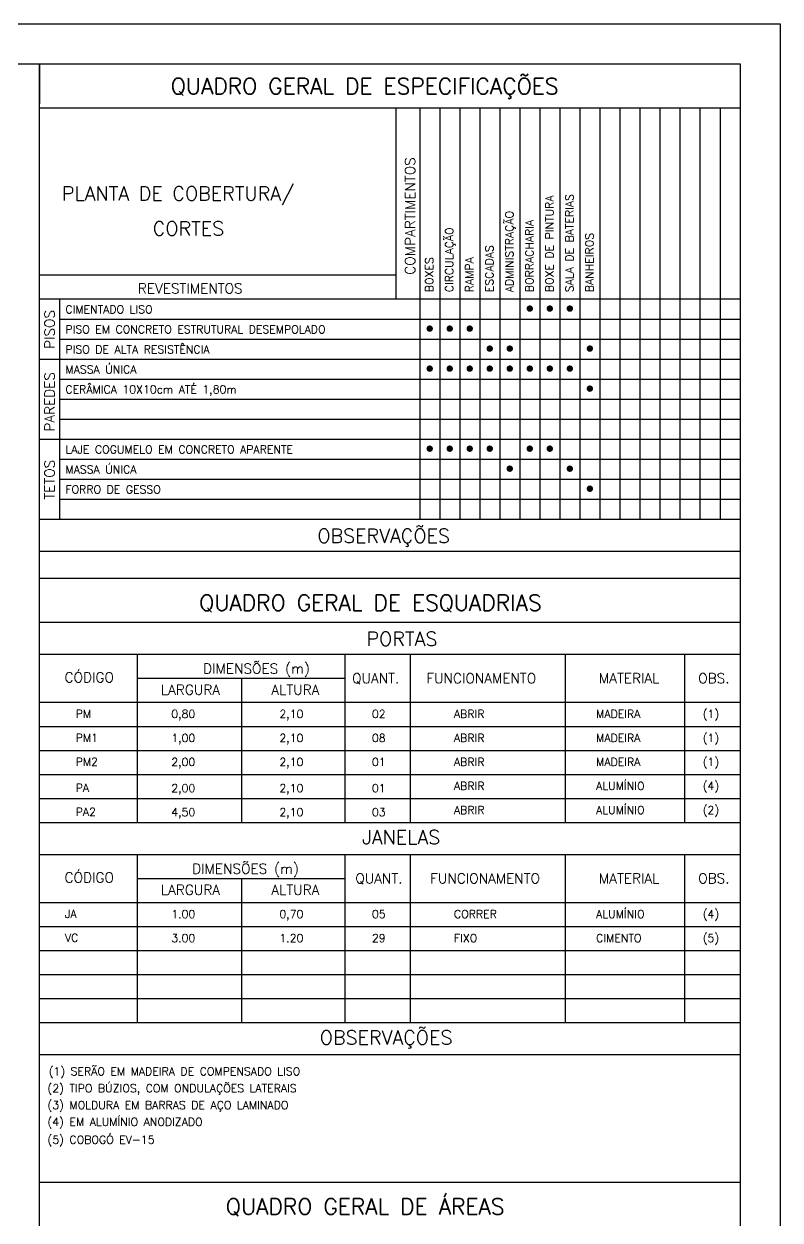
# Model space of a CAD drawing. Header units: millimetres. Extents: x 682 to 1119, y 341 to 434.
# Drawn here: x 1100.43 to 1119.31, y 394.74 to 424.63 of the extents above; entities that cross this region are included whole.
import ezdxf

# ---------------------------------------------------------------- set-up
doc = ezdxf.new("R2010")
doc.units = ezdxf.units.MM
for name, color, linetype in [('AR-CARIMBO-002-C', 2, 'Continuous'), ('AR-INDICAÇÕES_GRÁFICAS-002-C', 2, 'Continuous'), ('AR-MARGEM_ESPECIFAÇÕES_002-C', 2, 'Continuous'), ('AR-MARGEM_EXTERNA-002-C', 2, 'Continuous'), ('AR-MARGEM_INTERNA-005-C', 5, 'Continuous'), ('AR-TEXTOS_ALTURA_2_0MM-002-C', 2, 'Continuous'), ('AR-TEXTOS_ALTURA_2_5MM-003C', 3, 'Continuous'), ('AR-TEXTOS_ALTURA_3_5MM-004C', 4, 'Continuous'), ('AR-TEXTOS_ALTURA_6_0MM-005-C', 5, 'Continuous'), ('PENA_2', 2, 'Continuous'), ('PENA_6', 5, 'Continuous')]:
    doc.layers.add(name, color=color, linetype=linetype)
doc.styles.add('R140', font='SIMPLEX.SHX', dxfattribs={"height": 0.35})
doc.styles.add('R80', font='simplex.shx', dxfattribs={"height": 0.1})
doc.styles.add('T50', font='simplex.shx', dxfattribs={"height": 0.5})

msp = doc.modelspace()

# ---------------------------------------------------------------- linework, layer by layer
at = {"layer": 'AR-CARIMBO-002-C', "ltscale": 2}
msp.add_line((1100.811, 345.29), (1100.811, 423.627), dxfattribs=at)
at = {"layer": 'AR-INDICAÇÕES_GRÁFICAS-002-C', "ltscale": 2, "const_width": 0.08}
for points in [[(1113.02, 417.514, 1), (1113.1, 417.514, 1)], [(1113.52, 417.514, 1), (1113.6, 417.514, 1)], [(1114.02, 417.514, 1), (1114.1, 417.514, 1)], [(1110.52, 417.014, 1), (1110.6, 417.014, 1)], [(1111.02, 417.014, 1), (1111.1, 417.014, 1)], [(1111.52, 417.014, 1), (1111.6, 417.014, 1)], [(1112.02, 416.514, 1), (1112.1, 416.514, 1)], [(1112.52, 416.514, 1), (1112.6, 416.514, 1)], [(1114.52, 416.514, 1), (1114.6, 416.514, 1)], [(1110.52, 416.014, 1), (1110.6, 416.014, 1)], [(1111.02, 416.014, 1), (1111.1, 416.014, 1)], [(1111.52, 416.014, 1), (1111.6, 416.014, 1)], [(1112.02, 416.014, 1), (1112.1, 416.014, 1)], [(1112.52, 416.014, 1), (1112.6, 416.014, 1)], [(1112.52, 416.014, 1), (1112.6, 416.014, 1)], [(1113.02, 416.014, 1), (1113.1, 416.014, 1)], [(1113.52, 416.014, 1), (1113.6, 416.014, 1)], [(1114.02, 416.014, 1), (1114.1, 416.014, 1)], [(1114.52, 415.514, 1), (1114.6, 415.514, 1)], [(1110.52, 414.014, 1), (1110.6, 414.014, 1)], [(1111.02, 414.014, 1), (1111.1, 414.014, 1)], [(1111.52, 414.014, 1), (1111.6, 414.014, 1)], [(1112.02, 414.014, 1), (1112.1, 414.014, 1)], [(1113.02, 414.014, 1), (1113.1, 414.014, 1)], [(1113.52, 414.014, 1), (1113.6, 414.014, 1)], [(1112.52, 413.514, 1), (1112.6, 413.514, 1)], [(1114.02, 413.514, 1), (1114.1, 413.514, 1)], [(1114.52, 413.014, 1), (1114.6, 413.014, 1)]]:
    msp.add_lwpolyline(points, format="xyb", close=True, dxfattribs=at)
at = {"layer": 'AR-MARGEM_ESPECIFAÇÕES_002-C', "ltscale": 2}
for p, q in [((1109.711, 422.527), (1109.711, 417.754)), ((1110.311, 422.527), (1110.311, 412.254)), ((1110.811, 422.527), (1110.811, 412.254)), ((1111.311, 422.527), (1111.311, 412.254)), ((1111.811, 422.527), (1111.811, 412.254)), ((1112.311, 422.527), (1112.311, 412.254)), ((1112.811, 422.527), (1112.811, 412.254)), ((1113.311, 422.527), (1113.311, 412.254)), ((1113.811, 422.527), (1113.811, 412.254)), ((1114.311, 422.527), (1114.311, 412.254)), ((1114.811, 422.527), (1114.811, 412.254)), ((1115.311, 422.527), (1115.311, 412.254)), ((1115.811, 422.527), (1115.811, 412.254)), ((1116.311, 422.527), (1116.311, 412.254)), ((1116.811, 422.527), (1116.811, 412.254)), ((1117.311, 422.527), (1117.311, 412.254)), ((1117.811, 422.527), (1117.811, 412.254)), ((1100.811, 418.354), (1109.711, 418.354)), ((1100.811, 417.754), (1118.311, 417.754)), ((1101.311, 417.754), (1101.311, 412.254)), ((1101.311, 417.254), (1118.311, 417.254)), ((1101.311, 416.754), (1118.311, 416.754)), ((1100.811, 416.254), (1118.311, 416.254)), ((1101.311, 415.754), (1118.311, 415.754)), ((1101.311, 415.254), (1118.311, 415.254)), ((1101.311, 414.754), (1118.311, 414.754)), ((1100.811, 414.254), (1118.311, 414.254)), ((1101.311, 413.754), (1118.311, 413.754)), ((1101.311, 413.254), (1118.311, 413.254)), ((1101.311, 412.754), (1118.311, 412.754)), ((1100.811, 412.254), (1118.311, 412.254)), ((1100.811, 411.454), (1118.311, 411.454)), ((1118.3, 408.868), (1100.8, 408.868)), ((1103.26, 404.675), (1103.26, 408.875)), ((1108.445, 404.668), (1108.445, 408.868)), ((1110.081, 404.668), (1110.081, 408.868)), ((1113.952, 404.668), (1113.952, 408.868)), ((1116.933, 404.668), (1116.933, 408.868)), ((1108.445, 408.268), (1103.279, 408.268)), ((1105.862, 408.268), (1105.862, 404.668)), ((1118.3, 407.668), (1100.8, 407.668)), ((1118.3, 407.068), (1100.8, 407.068)), ((1118.3, 406.468), (1100.8, 406.468)), ((1118.3, 405.868), (1100.8, 405.868)), ((1118.3, 405.268), (1100.8, 405.268)), ((1118.3, 404.668), (1100.8, 404.668)), ((1118.3, 403.868), (1100.8, 403.868)), ((1103.26, 399.675), (1103.26, 403.875)), ((1108.445, 399.668), (1108.445, 403.868)), ((1110.081, 399.668), (1110.081, 403.868)), ((1113.952, 399.668), (1113.952, 403.868)), ((1116.933, 399.668), (1116.933, 403.868)), ((1108.445, 403.268), (1103.279, 403.268)), ((1105.862, 403.268), (1105.862, 399.668)), ((1118.3, 402.668), (1100.8, 402.668)), ((1118.3, 402.068), (1100.8, 402.068)), ((1118.3, 401.468), (1100.8, 401.468)), ((1118.3, 400.868), (1100.8, 400.868)), ((1118.3, 400.268), (1100.8, 400.268)), ((1118.3, 399.668), (1100.8, 399.668)), ((1118.3, 398.868), (1100.8, 398.868))]:
    msp.add_line(p, q, dxfattribs=at)
at = {"layer": 'AR-MARGEM_EXTERNA-002-C', "ltscale": 2}
msp.add_line((1100.811, 423.627), (1100.811, 422.627), dxfattribs=at)
at = {"layer": 'AR-MARGEM_INTERNA-005-C', "ltscale": 2}
for p, q in [((1100.811, 422.527), (1100.811, 423.627)), ((1100.811, 422.527), (1118.311, 422.527)), ((1118.3, 410.768), (1100.8, 410.768)), ((1118.3, 409.668), (1100.8, 409.668)), ((1118.311, 395.681), (1100.811, 395.681))]:
    msp.add_line(p, q, dxfattribs=at)
at = {"layer": 'PENA_2'}
for p, q in [((999.311, 424.627), (1119.311, 424.627)), ((1119.311, 424.627), (1119.311, 340.627))]:
    msp.add_line(p, q, dxfattribs=at)
at = {"layer": 'PENA_6'}
for p, q in [((1001.833, 423.627), (1118.311, 423.627)), ((1118.311, 423.627), (1118.311, 341.627))]:
    msp.add_line(p, q, dxfattribs=at)

# ---------------------------------------------------------------- texts
at = {"layer": 'AR-TEXTOS_ALTURA_2_0MM-002-C', "style": 'R80'}
for s, p in [('BOXE DE PINTURA', (1113.65, 417.923)), ('SALA DE BATERIAS', (1114.15, 417.923)), ('ADMINISTRAÇÃO', (1112.65, 417.923)), ('BORRACHARIA', (1113.15, 417.923)), ('CIRCULAÇÃO', (1111.15, 417.923)), ('BANHEIROS', (1114.65, 417.923)), ('ESCADAS', (1112.15, 417.923)), ('BOXES', (1110.65, 417.923)), ('RAMPA', (1111.65, 417.923))]:
    msp.add_text(s, height=0.2, rotation=90, dxfattribs=at).set_placement(p)
for s, p in [('CIMENTADO LISO', (1101.462, 417.395)), ('PISO EM CONCRETO ESTRUTURAL DESEMPOLADO', (1101.462, 416.895)), ('PISO DE ALTA RESISTÊNCIA', (1101.462, 416.395)), ('MASSA ÚNICA', (1101.462, 415.895)), ('CERÂMICA 10X10cm ATÉ 1,80m', (1101.462, 415.395)), ('LAJE COGUMELO EM CONCRETO APARENTE', (1101.462, 413.895)), ('MASSA ÚNICA', (1101.462, 413.395)), ('FORRO DE GESSO', (1101.462, 412.895)), ('PM', (1101.718, 407.293)), ('0,80', (1104.106, 407.286)), ('2,10', (1106.805, 407.286)), ('02', (1109.118, 407.286)), ('ABRIR', (1111.166, 407.286)), ('MADEIRA', (1114.717, 407.286)), ('(1)', (1117.378, 407.286)), ('PM1', (1101.718, 406.693)), ('1,00', (1104.106, 406.686)), ('2,10', (1106.805, 406.686)), ('08', (1109.118, 406.686)), ('ABRIR', (1111.166, 406.686)), ('MADEIRA', (1114.717, 406.686)), ('(1)', (1117.378, 406.686)), ('PM2', (1101.718, 406.093)), ('2,00', (1104.106, 406.086)), ('2,10', (1106.805, 406.086)), ('01', (1109.118, 406.086)), ('ABRIR', (1111.166, 406.086)), ('MADEIRA', (1114.717, 406.086)), ('(1)', (1117.378, 406.086)), ('PA', (1101.718, 405.439)), ('2,00', (1104.106, 405.432)), ('2,10', (1106.805, 405.432)), ('01', (1109.118, 405.432)), ('ABRIR', (1111.166, 405.486)), ('ALUMÍNIO', (1114.717, 405.486)), ('(4)', (1117.378, 405.486)), ('PA2', (1101.718, 404.839)), ('4,50', (1104.106, 404.832)), ('2,10', (1106.805, 404.832)), ('03', (1109.118, 404.832)), ('ABRIR', (1111.166, 404.886)), ('ALUMÍNIO', (1114.717, 404.886)), ('(2)', (1117.378, 404.886)), ('JA', (1101.45, 402.293)), ('1.00', (1104.106, 402.286)), ('0,70', (1106.805, 402.286)), ('05', (1109.118, 402.286)), ('CORRER', (1111.166, 402.286)), ('ALUMÍNIO', (1114.717, 402.286)), ('(4)', (1117.378, 402.286)), ('VC', (1101.45, 401.693)), ('3.00', (1104.106, 401.686)), ('1.20', (1106.805, 401.686)), ('29', (1109.118, 401.686)), ('FIXO', (1111.166, 401.686)), ('CIMENTO', (1114.717, 401.686)), ('(5)', (1117.378, 401.686)), ('(1) SERÃO EM MADEIRA DE COMPENSADO LISO ', (1101.043, 398.356)), ('(2) TIPO BÚZIOS, COM ONDULAÇÕES LATERAIS ', (1101.014, 397.933)), ('(3) MOLDURA EM BARRAS DE AÇO LAMINADO ', (1101.014, 397.513)), ('(4) EM ALUMÍNIO ANODIZADO', (1101.014, 397.094)), ('(5) COBOGÓ EV-15', (1101.014, 396.648))]:
    msp.add_text(s, height=0.2, dxfattribs=at).set_placement(p)
at = {"layer": 'AR-TEXTOS_ALTURA_2_5MM-003C', "style": 'R140'}
for s, p in [('COMPARTIMENTOS', (1110.195, 418.36)), ('PISOS', (1101.191, 416.504)), ('PAREDES', (1101.191, 414.439)), ('TETOS', (1101.191, 412.741))]:
    msp.add_text(s, height=0.25, rotation=90, dxfattribs=at).set_placement(p)
for s, p in [('REVESTIMENTOS', (1103.273, 417.892)), ('DIMENSÕES (m)', (1104.901, 408.394)), ('CÓDIGO', (1101.441, 408.174)), ('QUANT.', (1108.623, 408.153)), ('FUNCIONAMENTO', (1110.477, 408.153)), ('MATERIAL', (1114.787, 408.153)), ('OBS.', (1117.266, 408.153)), ('LARGURA', (1103.845, 407.866)), ('ALTURA', (1106.605, 407.866)), ('CÓDIGO', (1101.441, 403.174)), ('DIMENSÕES (m)', (1104.627, 403.394)), ('QUANT.', (1108.703, 403.153)), ('FUNCIONAMENTO', (1110.572, 403.153)), ('MATERIAL', (1114.787, 403.153)), ('OBS.', (1117.266, 403.153)), ('LARGURA', (1103.845, 402.866)), ('ALTURA', (1106.605, 402.866))]:
    msp.add_text(s, height=0.25, dxfattribs=at).set_placement(p)
at = {"layer": 'AR-TEXTOS_ALTURA_3_5MM-004C', "style": 'R80'}
for s, p in [('PLANTA DE COBERTURA/', (1101.372, 420.211)), ('CORTES', (1103.642, 419.339)), ('OBSERVAÇÕES', (1107.752, 411.658)), ('PORTAS ', (1108.981, 409.087)), ('JANELAS', (1108.873, 404.135)), ('OBSERVAÇÕES', (1107.814, 399.131))]:
    msp.add_text(s, height=0.35, dxfattribs=at).set_placement(p)
at = {"layer": 'AR-TEXTOS_ALTURA_6_0MM-005-C', "style": 'T50'}
for s, p in [('QUADRO GERAL DE ESPECIFICAÇÕES', (1104.094, 422.873)), ('QUADRO GERAL DE ESQUADRIAS', (1104.804, 409.965)), ('QUADRO GERAL DE ÁREAS', (1105.47, 394.878))]:
    msp.add_text(s, height=0.4, dxfattribs=at).set_placement(p)

doc.saveas('drawing.dxf')
